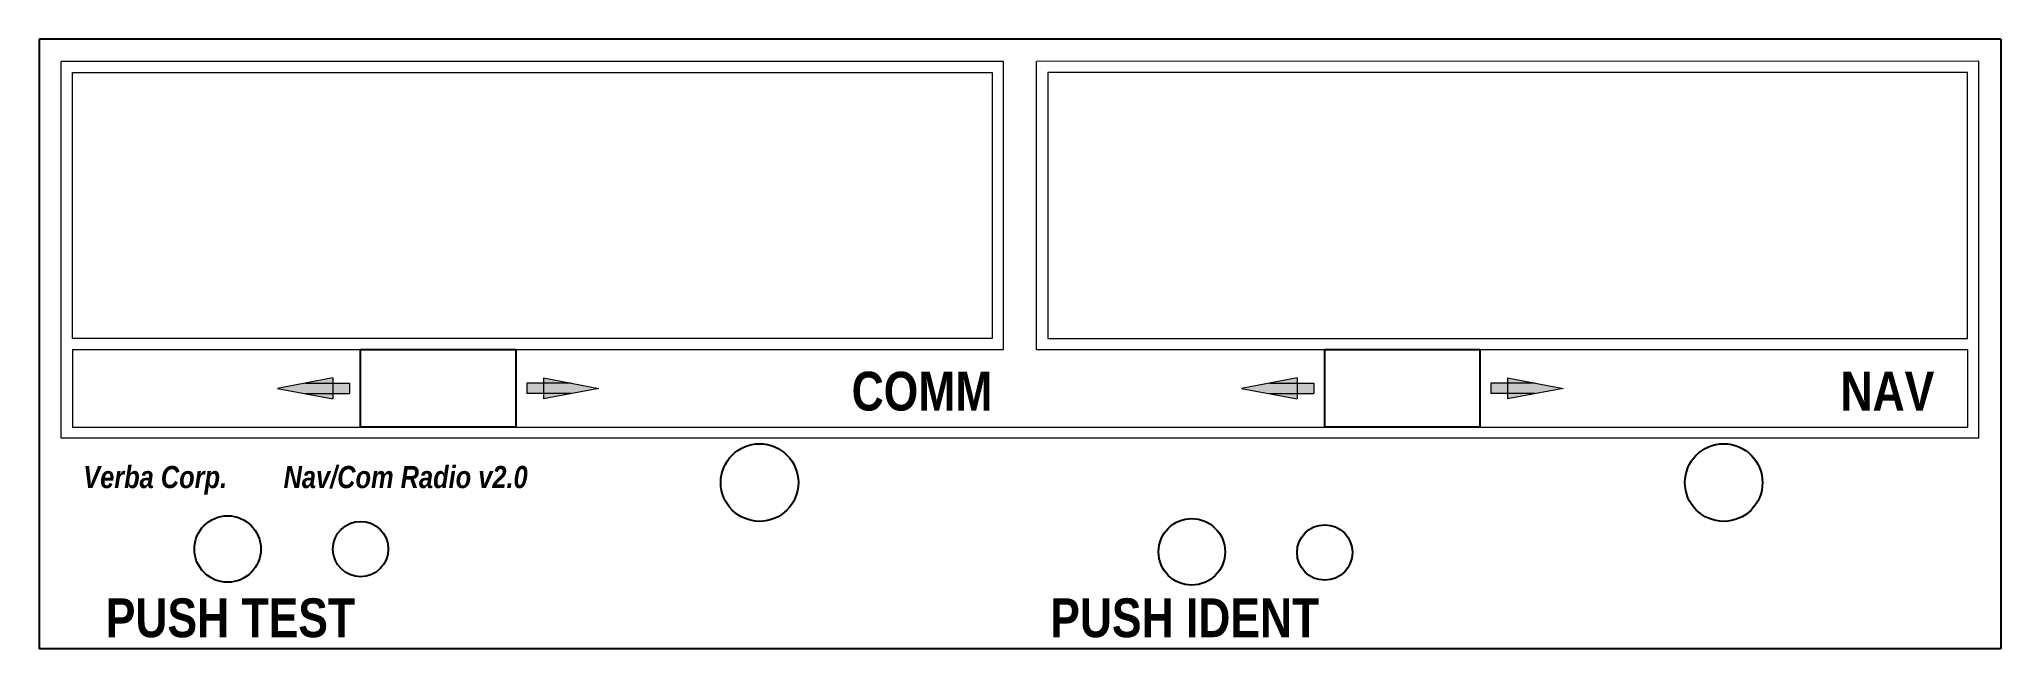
# Model space of a CAD drawing. Header units: inches. Extents: x 0 to 177, y 0 to 55.
import ezdxf

# ---------------------------------------------------------------- set-up
doc = ezdxf.new("R2010")
doc.units = ezdxf.units.IN
doc.header["$MEASUREMENT"] = 0
doc.layers.add('Hrany', color=7, linetype='Continuous')
doc.layers.add('Text a ciary', color=255, linetype='Continuous', lineweight=0)

# ---------------------------------------------------------------- blocks, each defined once
blk = doc.blocks.new('Sipka')
at = {"layer": 'Text a ciary'}
h = blk.add_hatch(color=256, dxfattribs=at)
h.paths.add_polyline_path([(-1.5, -0.46875), (-1.5, 0.46875), (-4, 0.46875), (-6.5, 0), (-4, -0.46875)])
h.paths.add_polyline_path([(-1.5, 0.46875), (-1.5, -0.46875), (0, -0.46875), (0, 0.46875)])
h.paths.add_polyline_path([(-1.5, 0.9375), (-4, 0.46875), (-1.5, 0.46875)])
h.paths.add_polyline_path([(-1.5, -0.9375), (-1.5, -0.46875), (-4, -0.46875)])
for p, q in [((-1.5, 0.9375), (-6.5, 0)), ((-6.5, 0), (-1.5, -0.9375)), ((-4, 0.46875), (0, 0.46875)), ((-1.5, 0.9375), (-1.5, -0.9375)), ((0, 0.46875), (0, -0.46875)), ((-4, -0.46875), (0, -0.46875))]:
    blk.add_line(p, q, dxfattribs=at)
blk = doc.blocks.new('Sipka_L')
at = {"layer": 'Text a ciary'}
h = blk.add_hatch(color=256, dxfattribs=at)
h.paths.add_polyline_path([(-1.5, -0.46875), (-1.5, 0.46875), (-4, 0.46875), (-6.5, 0), (-4, -0.46875)])
h.paths.add_polyline_path([(-1.5, 0.46875), (-1.5, -0.46875), (0, -0.46875), (0, 0.46875)])
h.paths.add_polyline_path([(-1.5, 0.9375), (-4, 0.46875), (-1.5, 0.46875)])
h.paths.add_polyline_path([(-1.5, -0.9375), (-1.5, -0.46875), (-4, -0.46875)])
for p, q in [((-1.5, 0.9375), (-6.5, 0)), ((-6.5, 0), (-1.5, -0.9375)), ((-4, 0.46875), (0, 0.46875)), ((-1.5, 0.9375), (-1.5, -0.9375)), ((0, 0.46875), (0, -0.46875)), ((-4, -0.46875), (0, -0.46875))]:
    blk.add_line(p, q, dxfattribs=at)
blk.add_blockref('Sipka', (0, 0), dxfattribs=at)
blk = doc.blocks.new('Sipka_P')
at = {"layer": 'Text a ciary'}
h = blk.add_hatch(color=256, dxfattribs=at)
h.paths.add_polyline_path([(1.5, -0.46875), (1.5, 0.46875), (4, 0.46875), (6.5, 0), (4, -0.46875)])
h.paths.add_polyline_path([(1.5, 0.46875), (1.5, -0.46875), (0, -0.46875), (0, 0.46875)])
h.paths.add_polyline_path([(1.5, 0.9375), (4, 0.46875), (1.5, 0.46875)])
h.paths.add_polyline_path([(1.5, -0.9375), (1.5, -0.46875), (4, -0.46875)])
for p, q in [((0, 0.46875), (0, -0.46875)), ((4, 0.46875), (0, 0.46875)), ((1.5, 0.9375), (1.5, -0.9375)), ((1.5, 0.9375), (6.5, 0)), ((6.5, 0), (1.5, -0.9375)), ((4, -0.46875), (0, -0.46875))]:
    blk.add_line(p, q, dxfattribs=at)
at = {"xscale": -1}
blk.add_blockref('Sipka', (0, 0), dxfattribs=at)

msp = doc.modelspace()

# ---------------------------------------------------------------- linework, layer by layer
at = {"layer": 'Hrany'}
for p, q in [((177, 55.23), (0, 55.23)), ((0, 55.23), (0, 0.23)), ((177, 55.23), (177, 0.23)), ((29, 27.23), (43, 27.23)), ((29, 20.23), (29, 27.23)), ((43, 27.23), (43, 20.23)), ((116, 27.23), (130, 27.23)), ((116, 20.23), (116, 27.23)), ((130, 27.23), (130, 20.23)), ((43, 20.23), (29, 20.23)), ((130, 20.23), (116, 20.23)), ((177, 0.23), (0, 0.23))]:
    msp.add_line(p, q, dxfattribs=at)
for centre, radius in [((65, 15.23), 3.5), ((152, 15.23), 3.5), ((17, 9.23), 3), ((29, 9.23), 2.5), ((104, 8.98), 3), ((116, 8.92), 2.5)]:
    msp.add_circle(centre, radius, dxfattribs=at)
at = {"layer": 'Text a ciary'}
for p, q in [((87, 53.23), (1.97, 53.23)), ((1.97, 19.23), (1.97, 53.23)), ((87, 27.23), (87, 53.23)), ((175.03, 53.24), (90, 53.23)), ((90, 27.23), (90, 53.23)), ((175.03, 19.23), (175.03, 53.24)), ((3, 52.23), (86, 52.23)), ((3, 28.23), (3, 52.23)), ((86, 52.23), (86, 28.23)), ((174, 52.24), (91, 52.24)), ((91, 52.24), (91, 28.23)), ((174, 28.24), (174, 52.24)), ((86, 28.23), (3, 28.23)), ((3, 27.23), (87, 27.23)), ((3, 27.23), (3, 20.23)), ((90, 27.23), (174, 27.23)), ((91, 28.23), (174, 28.24)), ((174, 27.23), (174, 20.23)), ((3, 20.23), (174, 20.23)), ((175.03, 19.23), (1.97, 19.23))]:
    msp.add_line(p, q, dxfattribs=at)

# ---------------------------------------------------------------- block references
at = {"layer": 'Hrany'}
for name, p in [('Sipka_L', (28, 23.73)), ('Sipka_P', (44, 23.73)), ('Sipka_L', (115, 23.73)), ('Sipka_P', (131, 23.73))]:
    msp.add_blockref(name, p, dxfattribs=at)

# ---------------------------------------------------------------- texts
at = {"layer": 'Text a ciary'}
for s, insert, char_height, attachment_point in [('{\\fArial Narrow|b1|i0|c0|p34;COMM}', (86, 25.23), 3.5, 3), ('{\\fArial Narrow|b1|i0|c0|p34;NAV}', (171, 25.23), 3.5, 3), ('{\\fArial Narrow|b1|i1|c0|p34;Verba Corp.        Nav/Com Radio v2.0}', (3.97, 16.73), 2, 1), ('{\\fArial Narrow|b1|i0|c0|p34;PUSH TEST}', (28.5, 1.23), 3.5, 9), ('{\\fArial Narrow|b1|i0|c0|p34;PUSH IDENT}', (115.5, 1.23), 3.5, 9)]:
    msp.add_mtext(s, dxfattribs=dict(at, insert=insert, char_height=char_height, attachment_point=attachment_point))

doc.saveas('drawing.dxf')
